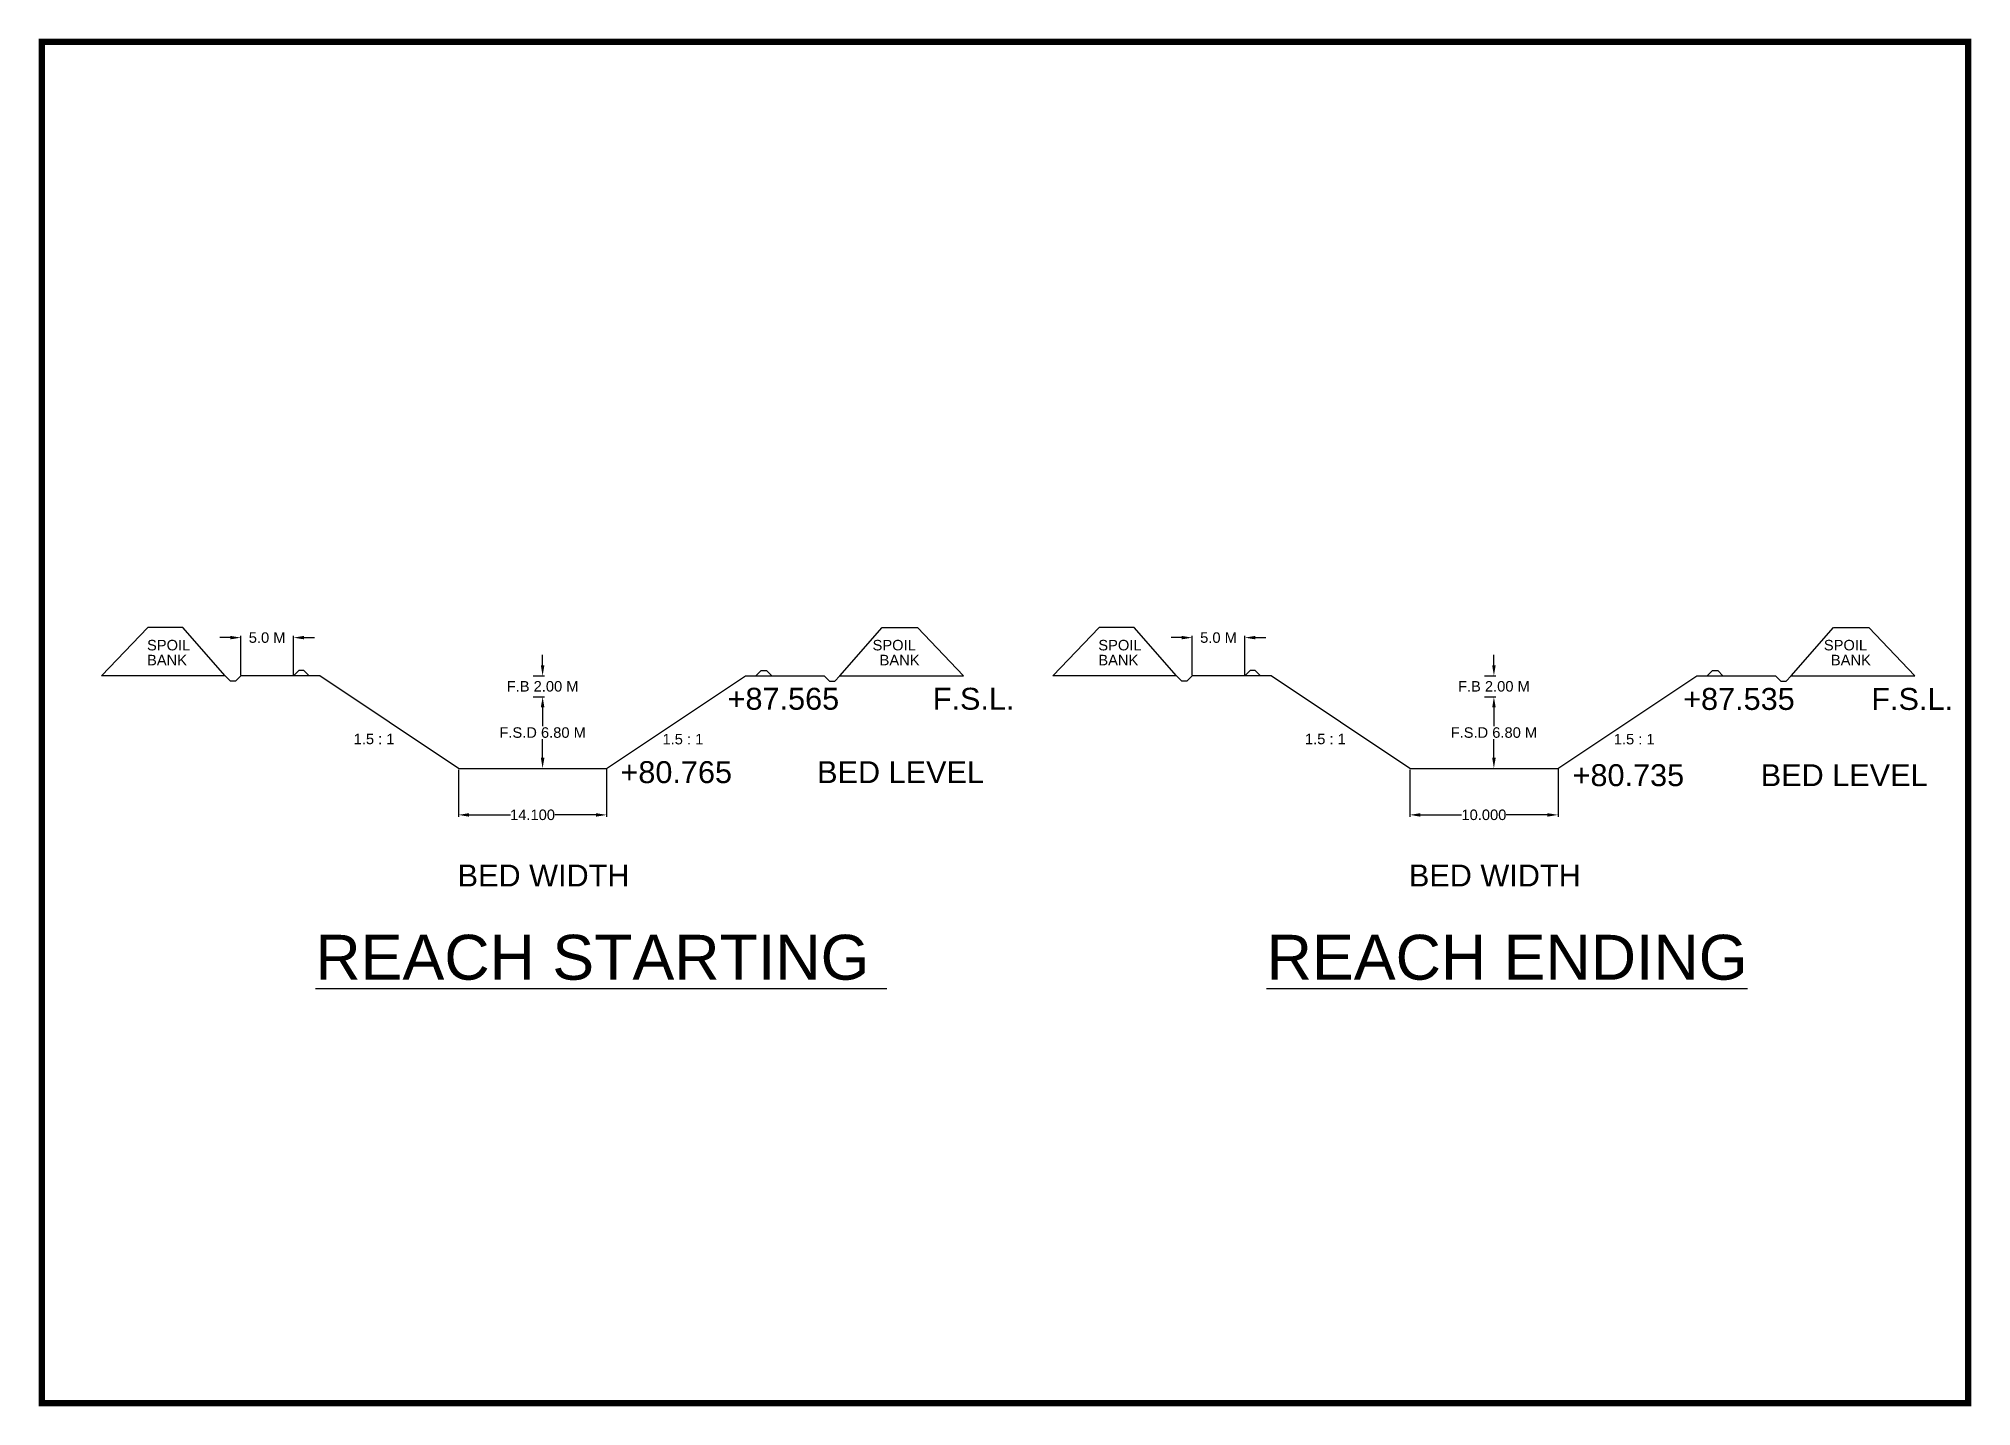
# Model space of a CAD drawing. Header units: inches. Extents: x 353 to 537, y 28 to 159.
import ezdxf

# ---------------------------------------------------------------- set-up
doc = ezdxf.new("R2010")
doc.units = ezdxf.units.IN
doc.header["$MEASUREMENT"] = 0
doc.layers.add('TEXT', color=5, linetype='Continuous')
doc.styles.get("Standard").update_dxf_attribs({"font": 'arial.ttf'})
doc.dimstyles.get("Standard").update_dxf_attribs({"dimtxt": 0.18, "dimasz": 0.18, "dimexe": 0.18, "dimexo": 0.0625, "dimgap": 0.09, "dimtad": 0, "dimtih": 1, "dimtoh": 1, "dimdec": 4, "dimzin": 0, "dimdsep": 46, "dimtxsty": 'Standard', "dimcen": 0.09, "dimadec": 0, "dimazin": 0, "dimtfac": 1, "dimtdec": 4, "dimtofl": 0, "dimtmove": 0, "dimatfit": 3, "dimfxl": 0, "dimtolj": 1, "dimtzin": 0, "dimarcsym": 0})

# ---------------------------------------------------------------- blocks, each defined once
blk = doc.blocks.new('*D1')
at = {"color": 0, "lineweight": -2}
for p, q in [((392.83, 88.95), (392.83, 84.47)), ((406.93, 89.02), (406.93, 84.47)), ((393.83, 84.65), (397.77, 84.65)), ((405.93, 84.65), (402, 84.65))]:
    blk.add_line(p, q, dxfattribs=at)
at = {"color": 0}
for points in [[(393.83, 84.81), (393.83, 84.48), (392.83, 84.65)], [(405.93, 84.81), (405.93, 84.48), (406.93, 84.65)]]:
    blk.add_solid(points, dxfattribs=at)
at = {"layer": 'Defpoints', "color": 0}
for p in [(392.83, 89.02), (406.93, 89.08), (406.93, 84.65)]:
    blk.add_point(p, dxfattribs=at)
at = {"color": 0, "insert": (399.88, 84.65), "char_height": 1, "attachment_point": 5}
blk.add_mtext('\\A1;14.100', dxfattribs=at)
blk = doc.blocks.new('*D5')
at = {"color": 0, "lineweight": -2}
for p, q in [((399.95, 95.88), (401.02, 95.88)), ((400.84, 94.88), (400.84, 93.09)), ((400.84, 90.08), (400.84, 91.87)), ((399.95, 89.08), (401.02, 89.08))]:
    blk.add_line(p, q, dxfattribs=at)
at = {"color": 0}
for points in [[(400.67, 94.88), (401.01, 94.88), (400.84, 95.88)], [(400.67, 90.08), (401.01, 90.08), (400.84, 89.08)]]:
    blk.add_solid(points, dxfattribs=at)
at = {"layer": 'Defpoints', "color": 0}
for p in [(399.88, 95.88), (400.84, 95.88), (399.88, 89.08)]:
    blk.add_point(p, dxfattribs=at)
at = {"color": 0, "insert": (400.84, 92.48), "char_height": 1, "attachment_point": 5}
blk.add_mtext('\\A1;F.S.D 6.80 M', dxfattribs=at)
blk = doc.blocks.new('*D2')
at = {"color": 0, "lineweight": -2}
for p, q in [((400.84, 98.88), (400.84, 99.88)), ((399.95, 97.88), (401.02, 97.88)), ((400.01, 95.88), (401.02, 95.88)), ((400.84, 94.88), (400.84, 93.88))]:
    blk.add_line(p, q, dxfattribs=at)
at = {"color": 0}
for points in [[(400.67, 98.88), (401.01, 98.88), (400.84, 97.88)], [(400.67, 94.88), (401.01, 94.88), (400.84, 95.88)]]:
    blk.add_solid(points, dxfattribs=at)
at = {"layer": 'Defpoints', "color": 0}
for p in [(399.88, 97.88), (400.84, 97.88), (399.95, 95.88)]:
    blk.add_point(p, dxfattribs=at)
at = {"color": 0, "insert": (400.84, 96.88), "char_height": 1, "attachment_point": 5}
blk.add_mtext('\\A1;F.B 2.00 M', dxfattribs=at)
blk = doc.blocks.new('*D6')
at = {"color": 0, "lineweight": -2}
for p, q in [((371.13, 101.52), (370.13, 101.52)), ((372.13, 97.94), (372.13, 101.7)), ((377.13, 97.94), (377.13, 101.7)), ((378.13, 101.52), (379.13, 101.52))]:
    blk.add_line(p, q, dxfattribs=at)
at = {"color": 0}
for points in [[(371.13, 101.69), (371.13, 101.36), (372.13, 101.52)], [(378.13, 101.69), (378.13, 101.36), (377.13, 101.52)]]:
    blk.add_solid(points, dxfattribs=at)
at = {"layer": 'Defpoints', "color": 0}
for p in [(377.13, 101.52), (372.13, 97.88), (377.13, 97.88)]:
    blk.add_point(p, dxfattribs=at)
at = {"color": 0, "insert": (374.63, 101.52), "char_height": 1, "attachment_point": 5}
blk.add_mtext('\\A1;5.0 M', dxfattribs=at)
blk = doc.blocks.new('*D3')
at = {"color": 0, "lineweight": -2}
for p, q in [((483.35, 88.95), (483.35, 84.47)), ((497.45, 89.02), (497.45, 84.47)), ((484.35, 84.65), (488.28, 84.65)), ((496.45, 84.65), (492.51, 84.65))]:
    blk.add_line(p, q, dxfattribs=at)
at = {"color": 0}
for points in [[(484.35, 84.81), (484.35, 84.48), (483.35, 84.65)], [(496.45, 84.81), (496.45, 84.48), (497.45, 84.65)]]:
    blk.add_solid(points, dxfattribs=at)
at = {"layer": 'Defpoints', "color": 0}
for p in [(483.35, 89.02), (497.45, 89.08), (497.45, 84.65)]:
    blk.add_point(p, dxfattribs=at)
at = {"color": 0, "insert": (490.4, 84.65), "char_height": 1, "attachment_point": 5}
blk.add_mtext('\\A1;10.000', dxfattribs=at)
blk = doc.blocks.new('*D7')
at = {"color": 0, "lineweight": -2}
for p, q in [((490.46, 95.88), (491.53, 95.88)), ((491.35, 94.88), (491.35, 93.09)), ((491.35, 90.08), (491.35, 91.87)), ((490.46, 89.08), (491.53, 89.08))]:
    blk.add_line(p, q, dxfattribs=at)
at = {"color": 0}
for points in [[(491.19, 94.88), (491.52, 94.88), (491.35, 95.88)], [(491.19, 90.08), (491.52, 90.08), (491.35, 89.08)]]:
    blk.add_solid(points, dxfattribs=at)
at = {"layer": 'Defpoints', "color": 0}
for p in [(490.4, 95.88), (491.35, 95.88), (490.4, 89.08)]:
    blk.add_point(p, dxfattribs=at)
at = {"color": 0, "insert": (491.35, 92.48), "char_height": 1, "attachment_point": 5}
blk.add_mtext('\\A1;F.S.D 6.80 M', dxfattribs=at)
blk = doc.blocks.new('*D4')
at = {"color": 0, "lineweight": -2}
for p, q in [((491.35, 98.88), (491.35, 99.88)), ((490.46, 97.88), (491.53, 97.88)), ((490.52, 95.88), (491.53, 95.88)), ((491.35, 94.88), (491.35, 93.88))]:
    blk.add_line(p, q, dxfattribs=at)
at = {"color": 0}
for points in [[(491.19, 98.88), (491.52, 98.88), (491.35, 97.88)], [(491.19, 94.88), (491.52, 94.88), (491.35, 95.88)]]:
    blk.add_solid(points, dxfattribs=at)
at = {"layer": 'Defpoints', "color": 0}
for p in [(490.4, 97.88), (491.35, 97.88), (490.46, 95.88)]:
    blk.add_point(p, dxfattribs=at)
at = {"color": 0, "insert": (491.35, 96.88), "char_height": 1, "attachment_point": 5}
blk.add_mtext('\\A1;F.B 2.00 M', dxfattribs=at)
blk = doc.blocks.new('*D8')
at = {"color": 0, "lineweight": -2}
for p, q in [((461.65, 101.52), (460.65, 101.52)), ((462.65, 97.94), (462.65, 101.7)), ((467.65, 97.94), (467.65, 101.7)), ((468.65, 101.52), (469.65, 101.52))]:
    blk.add_line(p, q, dxfattribs=at)
at = {"color": 0}
for points in [[(461.65, 101.69), (461.65, 101.36), (462.65, 101.52)], [(468.65, 101.69), (468.65, 101.36), (467.65, 101.52)]]:
    blk.add_solid(points, dxfattribs=at)
at = {"layer": 'Defpoints', "color": 0}
for p in [(467.65, 101.52), (462.65, 97.88), (467.65, 97.88)]:
    blk.add_point(p, dxfattribs=at)
at = {"color": 0, "insert": (465.15, 101.52), "char_height": 1, "attachment_point": 5}
blk.add_mtext('\\A1;5.0 M', dxfattribs=at)

msp = doc.modelspace()

# ---------------------------------------------------------------- linework, layer by layer
at = {"color": 106}
for p, q in [((363.26826, 102.48995), (358.86764, 97.87999)), ((366.61676, 102.48995), (363.26826, 102.48995)), ((370.6336, 97.87999), (366.61676, 102.48995)), ((429.1336, 97.87999), (433.15044, 102.48995)), ((433.15044, 102.48995), (436.49894, 102.48995)), ((436.49894, 102.48995), (440.89957, 97.87999)), ((453.78035, 102.48995), (449.37973, 97.87999)), ((457.12885, 102.48995), (453.78035, 102.48995)), ((461.14569, 97.87999), (457.12885, 102.48995)), ((519.64569, 97.87999), (523.66253, 102.48995)), ((523.66253, 102.48995), (527.01103, 102.48995)), ((527.01103, 102.48995), (531.41166, 97.87999)), ((370.6336, 97.87999), (358.86764, 97.87999)), ((371.1336, 97.37999), (370.6336, 97.87999)), ((371.6336, 97.37999), (372.1336, 97.87999)), ((379.6336, 97.87999), (372.1336, 97.87999)), ((377.6336, 98.37999), (377.1336, 97.87999)), ((378.1336, 98.37999), (377.6336, 98.37999)), ((378.1336, 98.37999), (378.6336, 97.87999)), ((392.8336, 89.07999), (379.6336, 97.87999)), ((406.9336, 89.07999), (420.1336, 97.87999)), ((420.1336, 97.87999), (427.6336, 97.87999)), ((421.6336, 98.37999), (421.1336, 97.87999)), ((421.6336, 98.37999), (422.1336, 98.37999)), ((422.1336, 98.37999), (422.6336, 97.87999)), ((428.1336, 97.37999), (427.6336, 97.87999)), ((428.6336, 97.37999), (429.1336, 97.87999)), ((429.1336, 97.87999), (440.89957, 97.87999)), ((461.14569, 97.87999), (449.37973, 97.87999)), ((461.64569, 97.37999), (461.14569, 97.87999)), ((462.14569, 97.37999), (462.64569, 97.87999)), ((470.14569, 97.87999), (462.64569, 97.87999)), ((468.14569, 98.37999), (467.64569, 97.87999)), ((468.64569, 98.37999), (468.14569, 98.37999)), ((468.64569, 98.37999), (469.14569, 97.87999)), ((483.34569, 89.07999), (470.14569, 97.87999)), ((497.44569, 89.07999), (510.64569, 97.87999)), ((510.64569, 97.87999), (518.14569, 97.87999)), ((512.14569, 98.37999), (511.64569, 97.87999)), ((512.14569, 98.37999), (512.64569, 98.37999)), ((512.64569, 98.37999), (513.14569, 97.87999)), ((518.64569, 97.37999), (518.14569, 97.87999)), ((519.14569, 97.37999), (519.64569, 97.87999)), ((519.64569, 97.87999), (531.41166, 97.87999)), ((371.6336, 97.37999), (371.1336, 97.37999)), ((428.1336, 97.37999), (428.6336, 97.37999)), ((462.14569, 97.37999), (461.64569, 97.37999)), ((518.64569, 97.37999), (519.14569, 97.37999)), ((392.8336, 89.07999), (406.9336, 89.07999)), ((483.34569, 89.07999), (497.44569, 89.07999))]:
    msp.add_line(p, q, dxfattribs=at)
at = {"layer": 'TEXT', "lineweight": 25, "ltscale": 0.2, "const_width": 0.61707}
msp.add_lwpolyline([(353.19807, 158.23618), (536.46906, 158.23618), (536.46906, 28.65063), (353.19807, 28.65063)], close=True, dxfattribs=at)

# ---------------------------------------------------------------- texts
at = {"color": 106}
for s, p in [('SPOIL', (363.20063, 100.30832)), ('SPOIL', (432.23324, 100.30832)), ('SPOIL', (453.71273, 100.30832)), ('SPOIL', (522.74533, 100.30832)), ('BANK', (363.20063, 98.88629)), ('BANK', (432.8999, 98.88629)), ('BANK', (453.71273, 98.88629)), ('BANK', (523.41199, 98.88629)), ('1.5 : 1', (382.86194, 91.37648)), ('1.5 : 1', (412.24608, 91.35805)), ('1.5 : 1', (473.37403, 91.37648)), ('1.5 : 1', (502.75817, 91.35805))]:
    msp.add_text(s, height=1, dxfattribs=at).set_placement(p)
at = {"layer": 'TEXT', "color": 106, "lineweight": 25, "ltscale": 0.2}
for s, height, p in [('+87.565           F.S.L.', 2.0864248, (418.43984, 94.65997)), ('+87.535         F.S.L.', 2.0864248, (509.3575, 94.64158)), ('+80.765          BED LEVEL', 2.0864248, (408.24558, 87.67534)), ('+80.735         BED LEVEL', 2.0864248, (498.83662, 87.3848)), ('BED WIDTH', 2.086425, (392.75291, 77.83501)), ('BED WIDTH', 2.086425, (483.265, 77.83501)), ('%%UREACH STARTING ', 4.2719994, (379.21795, 68.96016)), ('%%UREACH ENDING', 4.2719994, (469.73004, 68.96016))]:
    msp.add_text(s, height=height, dxfattribs=at).set_placement(p)

# ---------------------------------------------------------------- dimensions: what is measured, and where the dimension line sits
at = {"color": 106}
for base, p1, p2, text, picture, middle in [((377.1336, 101.52467), (372.1336, 97.87999), (377.1336, 97.87999), '5.0 M', '*D6', (374.6336, 101.52467)), ((467.64569, 101.52467), (462.64569, 97.87999), (467.64569, 97.87999), '5.0 M', '*D8', (465.14569, 101.52467)), ((406.9336, 84.64676), (392.8336, 89.01749), (406.9336, 89.07999), '14.100', '*D1', (399.8836, 84.64676)), ((497.44569, 84.64676), (483.34569, 89.01749), (497.44569, 89.07999), '10.000', '*D3', (490.39569, 84.64676))]:
    dim = msp.add_linear_dim(base=base, p1=p1, p2=p2, text=text, dimstyle='Standard', override={"dimtxt": 1, "dimasz": 1}, dxfattribs=at)
    dim.commit()
    dim.dimension.update_dxf_attribs({"geometry": picture, "text_midpoint": middle})
for base, p1, p2, text, picture, middle in [((400.83968, 97.87999), (399.9461, 95.87999), (399.8836, 97.87999), 'F.B 2.00 M', '*D2', (400.83968, 96.87999)), ((491.35177, 97.87999), (490.45819, 95.87999), (490.39569, 97.87999), 'F.B 2.00 M', '*D4', (491.35177, 96.87999)), ((400.83968, 95.87999), (399.8836, 89.07999), (399.8836, 95.87999), 'F.S.D 6.80 M', '*D5', (400.83968, 92.47999)), ((491.35177, 95.87999), (490.39569, 89.07999), (490.39569, 95.87999), 'F.S.D 6.80 M', '*D7', (491.35177, 92.47999))]:
    dim = msp.add_linear_dim(base=base, p1=p1, p2=p2, angle=90, text=text, dimstyle='Standard', override={"dimtxt": 1, "dimasz": 1}, dxfattribs=at)
    dim.commit()
    dim.dimension.update_dxf_attribs({"geometry": picture, "text_midpoint": middle})

doc.saveas('drawing.dxf')
